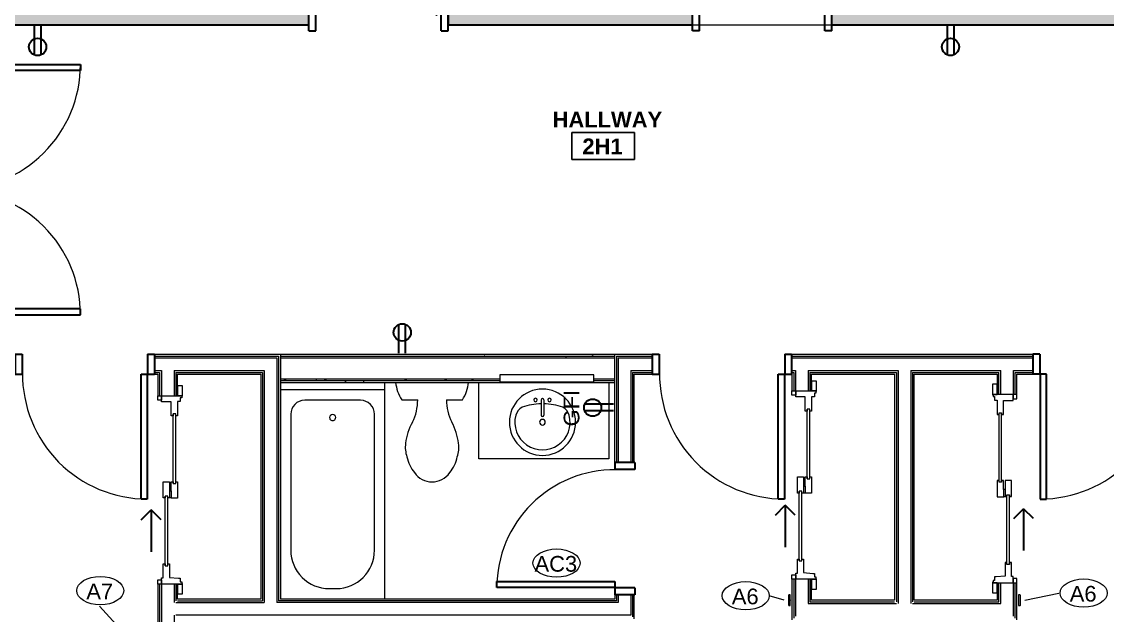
# Model space of a CAD drawing. Header units: inches. Extents: x -1176 to 1507, y -2563 to 978.
# Drawn here: x 642.9 to 954.2, y 235.9 to 406 of the extents above; entities that cross this region are included whole.
import ezdxf

# ---------------------------------------------------------------- set-up
doc = ezdxf.new("R2010")
doc.units = ezdxf.units.IN
doc.header["$MEASUREMENT"] = 0
for name, color, linetype, lineweight in [('A-ANNO-NOTE', 131, 'Continuous', 40), ('A-AREA-IDEN', 2, 'Continuous', 9), ('A-DETL', 90, 'Continuous', 9), ('A-DETL-GENF', 92, 'Continuous', 18), ('A-DOOR', 31, 'Continuous', 18), ('A-DOOR-FRAM', 31, 'Continuous', 30), ('A-DOOR-GLAZ', 31, 'Continuous', 9), ('A-DOOR-OPNG', 31, 'Continuous', 30), ('A-WALL', 113, 'Continuous', 18), ('A-WALL-PATT', 111, 'Continuous', 18), ('I-WALL', 2, 'Continuous', 18), ('P-SANR-FIXT', 6, 'Continuous', 9), ('Q-CASE', 31, 'Continuous', 9), ('Q-SPCQ', 91, 'Continuous', 9), ('Q-SPCQ-IDEN', 132, 'Continuous', 9)]:
    doc.layers.add(name, color=color, linetype=linetype, lineweight=lineweight)
doc.styles.add('Arial', font='arial.ttf', dxfattribs={"height": 4.5})
doc.styles.add('Swis721 Lt BT', font='swissl.ttf', dxfattribs={"height": 4.5})
doc.styles.add('Swis721 Lt BT_B', font='', dxfattribs={"height": 4.5})
doc.styles.get('Swis721 Lt BT_B').set_extended_font_data('Swis721 Lt BT', bold=True)
pattern_1 = [(0, (0, 0), (15.36, 3.84), [0.634, -10.886, 0.634, -10.886, -61.44]), (0, (0, 0), (15.36, 3.84), [-23.04, 0.634, -22.406, 0.634, -10.886, -26.88]), (0, (0, 0), (15.36, 3.84), [-57.6, 0.634, -7.046, 0.634, -18.566]), (120, (5.76, 1.92), (-11.005538, 11.38215), [0.634, -10.886, 0.634, -10.886, -61.44]), (120, (5.76, 1.92), (-11.005538, 11.38215), [-23.04, 0.634, -22.406, 0.634, -10.886, -26.88]), (120, (5.76, 1.92), (-11.005538, 11.38215), [-57.6, 0.634, -7.046, 0.634, -18.566]), (240, (7.68, 9.6), (-4.354462, -15.22215), [0.634, -10.886, 0.634, -10.886, -61.44]), (240, (7.68, 9.6), (-4.354462, -15.22215), [-23.04, 0.634, -22.406, 0.634, -10.886, -26.88]), (240, (7.68, 9.6), (-4.354462, -15.22215), [-57.6, 0.634, -7.046, 0.634, -18.566])]

# ---------------------------------------------------------------- blocks, each defined once
blk = doc.blocks.new('Single Flush - D2 2_10_ X 8_-8249392-2nd Floor Power _ Signal')
at = {"layer": 'A-DOOR', "lineweight": 30}
for p, q in [((15.15625, -2.8125), (16.90625, -2.8125)), ((15.15625, -36.625), (15.15625, -2.8125)), ((16.90625, -2.8125), (16.90625, -36.625)), ((16.90625, -36.625), (15.15625, -36.625))]:
    blk.add_line(p, q, dxfattribs=at)
at = {"layer": 'A-DOOR', "lineweight": 9}
blk.add_arc((16.90625, -2.8125), 33.8125, 179.5, 270, dxfattribs=at)
at = {"layer": 'A-DOOR-FRAM'}
for p, q in [((-19, 2.9375), (-19, -2.8125)), ((-19, 2.9375), (-17, 2.9375)), ((-17, 2.9375), (-17, -2.8125)), ((17.000004, 2.9375), (17.000004, -2.8125)), ((17.000004, 2.9375), (19.000004, 2.9375)), ((19.000004, 2.9375), (19.000004, -2.8125)), ((-19, -2.8125), (-17, -2.8125)), ((17.000004, -2.8125), (19.000004, -2.8125))]:
    blk.add_line(p, q, dxfattribs=at)
blk = doc.blocks.new('Single Flush - D1 3_ X 8_-8250001-2nd Floor Power _ Signal')
at = {"layer": 'A-DOOR', "lineweight": 30}
for p, q in [((16.15625, -2.8125), (17.90625, -2.8125)), ((16.15625, -38.625), (16.15625, -2.8125)), ((17.90625, -2.8125), (17.90625, -38.625)), ((17.90625, -38.625), (16.15625, -38.625))]:
    blk.add_line(p, q, dxfattribs=at)
at = {"layer": 'A-DOOR', "lineweight": 9}
blk.add_arc((17.90625, -2.8125), 35.8125, 179.5, 270, dxfattribs=at)
at = {"layer": 'A-DOOR-FRAM'}
for p, q in [((-20, 2.9375), (-20, -2.8125)), ((-20, 2.9375), (-18, 2.9375)), ((-18, 2.9375), (-18, -2.8125)), ((18.000004, 2.9375), (18.000004, -2.8125)), ((18.000004, 2.9375), (20.000004, 2.9375)), ((20.000004, 2.9375), (20.000004, -2.8125)), ((-20, -2.8125), (-18, -2.8125)), ((18.000004, -2.8125), (20.000004, -2.8125))]:
    blk.add_line(p, q, dxfattribs=at)
blk = doc.blocks.new('Single Flush - D12 3_ X 8_-8249163-2nd Floor Power _ Signal')
at = {"layer": 'A-DOOR', "lineweight": 30}
for p, q in [((16.15625, 38.625), (16.15625, 2.8125)), ((17.90625, 38.625), (16.15625, 38.625)), ((17.90625, 2.8125), (17.90625, 38.625)), ((16.15625, 2.8125), (17.90625, 2.8125))]:
    blk.add_line(p, q, dxfattribs=at)
at = {"layer": 'A-DOOR', "lineweight": 9}
blk.add_arc((17.90625, 2.8125), 35.8125, 90, 180.5, dxfattribs=at)
at = {"layer": 'A-DOOR-FRAM'}
for p, q in [((-20, -2.9375), (-20, 2.8125)), ((-20, 2.8125), (-18, 2.8125)), ((-18, -2.9375), (-18, 2.8125)), ((18.000004, -2.9375), (18.000004, 2.8125)), ((18.000004, 2.8125), (20.000004, 2.8125)), ((20.000004, -2.9375), (20.000004, 2.8125)), ((-20, -2.9375), (-18, -2.9375)), ((18.000004, -2.9375), (20.000004, -2.9375))]:
    blk.add_line(p, q, dxfattribs=at)
blk = doc.blocks.new('Door-Sliding-JELD-WEN-2_Panel-Stationary_Active-Wide_Stile-EpicVue - D6 4_6_ X 8_-8222144-2nd Floor Power _ Signal')
at = {"layer": 'A-DETL-GENF', "lineweight": 9}
for p, q in [((-26.86, 4.12), (-29.91, 4.12)), ((-29.91, 4.12), (-29.91, 2.86)), ((-27, 2.86), (-27, 4.04)), ((-27, 4.04), (-26.86, 4.04)), ((-26.34, 4.01), (-27, 4.01)), ((-27, 4.01), (-27, -1.74)), ((-26.86, 4.04), (-26.86, 4.12)), ((-26.34, 3.61), (-26.34, 4.01)), ((-25.34, 3.61), (-26.34, 3.61)), ((-25.34, 3.12), (-25.34, 3.61)), ((-25.11, 0.52), (-25.34, 3.12)), ((26.34, 3.61), (25.33, 3.61)), ((25.33, 3.61), (25.33, 2.8)), ((27, 4.01), (26.34, 4.01)), ((26.34, 4.01), (26.34, 3.61)), ((26.86, 4.12), (26.86, 4.04)), ((29.91, 4.12), (26.86, 4.12)), ((26.86, 4.04), (27, 4.04)), ((27, 4.04), (27, 2.86)), ((27, -1.74), (27, 4.01)), ((29.91, 2.86), (29.91, 4.12)), ((-29.91, 2.86), (-27, 2.86)), ((-21.21, 0.52), (-25.11, 0.52)), ((-21.75, -0.74), (-21.75, 0.01)), ((-21.75, 0.01), (-21.21, 0.01)), ((-21.21, 0.01), (-21.21, 0.52)), ((2.32, 2.8), (-2.37, 2.8)), ((-2.37, 2.8), (-2.37, 0.96)), ((-2.37, 0.96), (-2.32, 0.96)), ((-2.32, 1.01), (-2.32, 0.96)), ((-0.28, 1.01), (-2.32, 1.01)), ((-2.32, 0.96), (-2.32, 0.01)), ((-0.28, 0.52), (-2.32, 0.52)), ((-2.32, 0.01), (-1.78, 0.01)), ((-1.78, 0.01), (-1.78, -0.74)), ((-0.28, 0.52), (-0.28, 1.01)), ((-0.28, 1.01), (2.31, 1.01)), ((2.31, 0.52), (-0.28, 0.52)), ((1.78, 1.54), (1.78, 2.29)), ((1.78, 2.29), (2.32, 2.29)), ((2.31, 1.54), (1.78, 1.54)), ((2.31, 1.01), (2.31, 1.54)), ((2.31, -1.27), (2.31, 0.52)), ((2.32, 2.29), (2.32, 2.8)), ((21.2, 2.8), (21.2, 2.29)), ((25.33, 2.8), (21.2, 2.8)), ((21.2, 2.29), (21.75, 2.29)), ((21.75, 1.54), (21.21, 1.54)), ((21.21, 1.54), (21.21, 1.01)), ((21.21, 1.01), (25.25, 1.01)), ((21.75, 2.29), (21.75, 1.54)), ((25.25, 1.01), (25.25, -1.74)), ((27, 2.86), (29.91, 2.86)), ((-27, -1.74), (-25.25, -1.74)), ((-25.25, -1.74), (-25.25, -1.27)), ((-25.25, -1.27), (-21.22, -1.27)), ((-21.22, -0.74), (-21.75, -0.74)), ((-21.22, -1.27), (-21.22, -0.74)), ((-1.78, -0.74), (-2.31, -0.74)), ((-2.31, -0.74), (-2.31, -1.27)), ((-2.31, -1.27), (2.31, -1.27)), ((25.25, -1.74), (27, -1.74))]:
    blk.add_line(p, q, dxfattribs=at)
at = {"layer": 'A-DOOR-FRAM', "lineweight": 9}
for p, q in [((-25.75, -1.74), (-27, -1.74)), ((-27, -1.74), (-27, -2.81)), ((-27, -2.81), (-25.75, -2.81)), ((-25.75, -2.81), (-25.75, -1.74)), ((25.75, -1.74), (25.75, -2.81)), ((27, -1.74), (25.75, -1.74)), ((25.75, -2.81), (27, -2.81)), ((27, -2.81), (27, -1.74))]:
    blk.add_line(p, q, dxfattribs=at)
at = {"layer": 'A-DOOR-GLAZ'}
for p, q in [((-21.75, 0.01), (-1.78, 0.01)), ((1.78, 2.29), (21.75, 2.29)), ((1.78, 1.54), (21.75, 1.54)), ((-21.75, -0.74), (-1.78, -0.74))]:
    blk.add_line(p, q, dxfattribs=at)
at = {"layer": 'A-DOOR-OPNG'}
for p, q in [((-8.6, -1.92), (-5.77, -4.75)), ((-5.77, -4.75), (-17.77, -4.75)), ((-8.6, -7.58), (-5.77, -4.75))]:
    blk.add_line(p, q, dxfattribs=at)
blk = doc.blocks.new('Door-Sliding-JELD-WEN-2_Panel-Stationary_Active-Wide_Stile-EpicVue - D6 4_6_ X 8_-8222145-2nd Floor Power _ Signal')
at = {"layer": 'A-DETL-GENF', "lineweight": 9}
for p, q in [((-27, 1.74), (-25.25, 1.74)), ((-27, -4.01), (-27, 1.74)), ((-25.25, 1.74), (-25.25, 1.27)), ((-25.25, 1.27), (-21.22, 1.27)), ((-21.75, 0.74), (-21.75, -0.01)), ((-21.22, 0.74), (-21.75, 0.74)), ((-21.22, 1.27), (-21.22, 0.74)), ((-2.31, 1.27), (2.31, 1.27)), ((-2.31, 0.74), (-2.31, 1.27)), ((-1.78, 0.74), (-2.31, 0.74)), ((-1.78, -0.01), (-1.78, 0.74)), ((2.31, 1.27), (2.31, -0.52)), ((25.25, 1.74), (27, 1.74)), ((25.25, -1.01), (25.25, 1.74)), ((27, 1.74), (27, -4.01)), ((-29.91, -2.86), (-27, -2.86)), ((-29.91, -4.12), (-29.91, -2.86)), ((-27, -2.86), (-27, -4.04)), ((-25.11, -0.52), (-25.34, -3.12)), ((-21.21, -0.52), (-25.11, -0.52)), ((-21.75, -0.01), (-21.21, -0.01)), ((-21.21, -0.01), (-21.21, -0.52)), ((-2.37, -0.96), (-2.32, -0.96)), ((-2.37, -2.8), (-2.37, -0.96)), ((2.32, -2.8), (-2.37, -2.8)), ((-2.32, -0.01), (-1.78, -0.01)), ((-2.32, -0.96), (-2.32, -0.01)), ((-0.28, -0.52), (-2.32, -0.52)), ((-2.32, -1.01), (-2.32, -0.96)), ((-0.28, -1.01), (-2.32, -1.01)), ((-0.28, -0.52), (-0.28, -1.01)), ((2.31, -0.52), (-0.28, -0.52)), ((-0.28, -1.01), (2.31, -1.01)), ((1.78, -1.54), (1.78, -2.29)), ((2.31, -1.54), (1.78, -1.54)), ((1.78, -2.29), (2.32, -2.29)), ((2.31, -1.01), (2.31, -1.54)), ((2.32, -2.29), (2.32, -2.8)), ((21.2, -2.29), (21.75, -2.29)), ((21.2, -2.8), (21.2, -2.29)), ((25.33, -2.8), (21.2, -2.8)), ((21.21, -1.01), (25.25, -1.01)), ((21.21, -1.54), (21.21, -1.01)), ((21.75, -1.54), (21.21, -1.54)), ((21.75, -2.29), (21.75, -1.54)), ((25.33, -3.61), (25.33, -2.8)), ((27, -2.86), (29.91, -2.86)), ((27, -4.04), (27, -2.86)), ((29.91, -2.86), (29.91, -4.12)), ((-26.86, -4.12), (-29.91, -4.12)), ((-26.34, -4.01), (-27, -4.01)), ((-27, -4.04), (-26.86, -4.04)), ((-26.86, -4.04), (-26.86, -4.12)), ((-26.34, -3.61), (-26.34, -4.01)), ((-25.34, -3.61), (-26.34, -3.61)), ((-25.34, -3.12), (-25.34, -3.61)), ((26.34, -3.61), (25.33, -3.61)), ((26.34, -4.01), (26.34, -3.61)), ((27, -4.01), (26.34, -4.01)), ((26.86, -4.04), (27, -4.04)), ((26.86, -4.12), (26.86, -4.04)), ((29.91, -4.12), (26.86, -4.12))]:
    blk.add_line(p, q, dxfattribs=at)
at = {"layer": 'A-DOOR-FRAM', "lineweight": 9}
for p, q in [((-27, 2.81), (-25.75, 2.81)), ((-27, 1.74), (-27, 2.81)), ((-25.75, 1.74), (-27, 1.74)), ((-25.75, 2.81), (-25.75, 1.74)), ((25.75, 2.81), (27, 2.81)), ((25.75, 1.74), (25.75, 2.81)), ((27, 1.74), (25.75, 1.74)), ((27, 2.81), (27, 1.74))]:
    blk.add_line(p, q, dxfattribs=at)
at = {"layer": 'A-DOOR-GLAZ'}
for p, q in [((-21.75, 0.74), (-1.78, 0.74)), ((-21.75, -0.01), (-1.78, -0.01)), ((1.78, -1.54), (21.75, -1.54)), ((1.78, -2.29), (21.75, -2.29))]:
    blk.add_line(p, q, dxfattribs=at)
at = {"layer": 'A-DOOR-OPNG'}
for p, q in [((-8.6, 7.58), (-5.77, 4.75)), ((-5.77, 4.75), (-17.77, 4.75)), ((-8.6, 1.92), (-5.77, 4.75))]:
    blk.add_line(p, q, dxfattribs=at)
blk = doc.blocks.new('Tub-Rectangular-3D - Tub-Rectangular-3D-6996945-2nd Floor Power _ Signal')
at = {"layer": 'P-SANR-FIXT'}
for p, q in [((16.28, 32.81), (-43.72, 32.81)), ((-43.72, 32.81), (-43.72, 2.81)), ((2.28, 29.81), (-36.72, 29.81)), ((-40.72, 25.81), (-40.72, 9.81)), ((13.28, 16.81), (13.28, 18.81)), ((-36.72, 5.81), (2.28, 5.81))]:
    blk.add_line(p, q, dxfattribs=at)
for centre, radius, start, end in [((-36.72, 25.81), 4, 90, 180), ((2.28, 18.81), 11, 360, 90), ((-35.77, 17.81), 0.875, 90, 270), ((-35.77, 17.81), 0.875, 270, 90), ((2.28, 16.81), 11, 270, 0), ((-36.72, 9.81), 4, 180, 270)]:
    blk.add_arc(centre, radius, start, end, dxfattribs=at)
blk = doc.blocks.new('Vanity Counter Top w Round Sink Hole - 24_ Depth-7683050-2nd Floor Power _ Signal')
at = {"layer": 'Q-CASE'}
for p, q in [((-52.26, 25), (-14.98, 25)), ((-52.26, 3.06), (-52.26, 25)), ((-14.98, 25), (-14.98, 3.06))]:
    blk.add_line(p, q, dxfattribs=at)
blk = doc.blocks.new('Sink Vanity-Round - 19_ x 19_-6996918-2nd Floor Power _ Signal')
at = {"layer": 'P-SANR-FIXT'}
for p, q in [((3.43, -9.73), (3.43, -5.36)), ((4.18, -9.73), (4.18, -5.36))]:
    blk.add_line(p, q, dxfattribs=at)
for centre, radius, start, end in [((3.81, -3.35), 9.5, 90, 270), ((3.81, -3.35), 7.93, 345.3071, 194.6929), ((3.81, -3.35), 9.5, 270, 90), ((3.81, -3.35), 0.812, 0, 180), ((0.05, -4.11), 4.12, 197.8096, 239.2073), ((3.81, -3.35), 0.812, 180, 0), ((3.81, -5.36), 0.375, 0, 180), ((7.56, -4.11), 4.12, 300.7927, 342.1904), ((3.81, 9.17), 17.81, 250.7914, 268.7933), ((1.81, -9.73), 0.5, 0, 180), ((3.81, 9.17), 17.81, 271.2067, 289.2086), ((5.81, -9.73), 0.5, 0, 180), ((1.81, -9.73), 0.5, 180, 0), ((3.81, -9.73), 0.375, 180, 0), ((5.81, -9.73), 0.5, 180, 0)]:
    blk.add_arc(centre, radius, start, end, dxfattribs=at)
blk = doc.blocks.new('Single Flush - D1 3_ X 8_-8252940-2nd Floor Power _ Signal')
at = {"layer": 'A-DOOR', "color": 8, "lineweight": 30}
for p, q in [((-7.42, 27.32), (-8.65, 26.09)), ((-8.65, 26.09), (16.67, 0.76)), ((17.91, 2), (-7.42, 27.32)), ((16.67, 0.76), (17.91, 2))]:
    blk.add_line(p, q, dxfattribs=at)
at = {"layer": 'A-DOOR', "lineweight": 9}
blk.add_arc((17.91, 2), 35.81, 135, 180.5, dxfattribs=at)
at = {"layer": 'A-DOOR-FRAM', "color": 8}
for p, q in [((-20, -3.75), (-20, 2)), ((-20, 2), (-18, 2)), ((-18, -3.75), (-18, 2)), ((18, -3.75), (18, 2)), ((18, 2), (20, 2)), ((20, -3.75), (20, 2)), ((-20, -3.75), (-18, -3.75)), ((18, -3.75), (20, -3.75))]:
    blk.add_line(p, q, dxfattribs=at)
blk = doc.blocks.new('P-Toilet-Floor-3D - Floor Mount-V60-2nd Floor Power _ Signal')
at = {"layer": 'P-SANR-FIXT'}
for p, q in [((-8.7, -8.31), (-4.13, -8.31)), ((4.13, -8.31), (8.7, -8.31))]:
    blk.add_line(p, q, dxfattribs=at)
for centre, radius, start, end in [((0.69, -2.25), 11.19, 185.4884, 212.8527), ((-0.69, -2.25), 11.19, 327.1473, 354.5116), ((-17.85, -8.46), 13.72, 332.9997, 0.6089), ((17.85, -8.46), 13.72, 179.3911, 207.0003), ((9.41, -22.94), 17.16, 151.2397, 172.7867), ((-9.41, -22.94), 17.16, 7.2133, 28.7603), ((0.88, -21.86), 8.56, 172.7867, 198.8936), ((-0.88, -21.86), 8.56, 341.1064, 7.2133), ((2.68, -22.72), 10.08, 190.9157, 219.9319), ((-2.68, -22.72), 10.08, 320.0681, 349.0843), ((0.18, -25.42), 6.45, 215.8378, 268.4031), ((-0.18, -25.42), 6.45, 271.5969, 324.1622)]:
    blk.add_arc(centre, radius, start, end, dxfattribs=at)
blk = doc.blocks.new('HVAC_Other_LK-Systems_Room-Thermostat-S1-Dti-24V-NO - Room Thermostat S1 Dti 24V NO-6786672-2nd Floor Power _ Signal')
at = {"layer": 'A-DETL-GENF', "lineweight": 9}
for p, q in [((-1.55, 0.12), (-1.55, -0.05)), ((-1.48, 0.12), (-1.55, 0.12)), ((-1.48, 0.12), (-1.55, 0.12)), ((-1.55, 0.12), (-1.55, -0.23)), ((-1.48, 0.28), (-1.48, 0.12)), ((1.48, 0.28), (-1.48, 0.28)), ((1.48, 0.28), (-1.48, 0.28)), ((-1.48, 0.28), (-1.48, 0.12)), ((1.48, 0.12), (1.48, 0.28)), ((1.48, 0.12), (1.48, 0.28)), ((1.55, 0.12), (1.48, 0.12)), ((1.55, 0.12), (1.48, 0.12)), ((1.55, -0.23), (1.55, 0.12)), ((1.55, -0.23), (1.55, 0.12)), ((-1.55, -0.05), (-1.55, -0.23)), ((-1.55, -0.23), (-0.76, -0.25)), ((-1.55, -0.23), (-0.76, -0.25)), ((-0.76, -0.25), (0, -0.26)), ((-0.76, -0.25), (-0.06, -0.26)), ((-0.06, -0.26), (-0.06, -0.3)), ((-0.06, -0.3), (0.06, -0.3)), ((-0.06, -0.3), (0.06, -0.3)), ((0, -0.26), (0.76, -0.25)), ((0.06, -0.26), (0.76, -0.25)), ((0.06, -0.3), (0.06, -0.26)), ((0.06, -0.3), (0.06, -0.26)), ((0.76, -0.25), (1.55, -0.23)), ((0.76, -0.25), (1.55, -0.23))]:
    blk.add_line(p, q, dxfattribs=at)
blk = doc.blocks.new('Mirror50 - Mirror-7343792-2nd Floor Power _ Signal')
at = {"layer": 'Q-SPCQ'}
for p, q in [((-976.2, -1004.94), (-1003.17, -1004.94)), ((-1003.17, -1004.94), (-1003.17, -1006.94)), ((-976.2, -1006.94), (-976.2, -1004.94)), ((-1003.17, -1006.94), (-976.2, -1006.94))]:
    blk.add_line(p, q, dxfattribs=at)
blk = doc.blocks.new('Single Flush - D1 3_ X 8_-8252941-2nd Floor Power _ Signal')
at = {"layer": 'A-DOOR', "lineweight": 30}
for p, q in [((-1.52, -32.14), (13.5, -6.13)), ((14.84, -7.31), (0, -33.01)), ((0, -33.01), (-1.52, -32.14))]:
    blk.add_line(p, q, dxfattribs=at)
at = {"layer": 'A-DOOR', "lineweight": 9}
blk.add_arc((17.91, -2), 35.81, 180.0012, 240, dxfattribs=at)
at = {"layer": 'A-DOOR-FRAM'}
for p, q in [((-20, 3.75), (-20, -2)), ((-20, 3.75), (-18, 3.75)), ((-18, 3.75), (-18, -2)), ((18, 3.75), (18, -2)), ((18, 3.75), (20, 3.75)), ((20, 3.75), (20, -2)), ((-20, -2), (-18, -2)), ((18, -2), (20, -2))]:
    blk.add_line(p, q, dxfattribs=at)
blk = doc.blocks.new('Double Flush - D3 6_ X 8_-7442131-2nd Floor Power _ Signal')
at = {"layer": 'A-DOOR', "lineweight": 30}
for p, q in [((-35.90625, 39.125), (-34.15625, 39.125)), ((-35.90625, 3.3125), (-35.90625, 39.125)), ((-34.15625, 39.125), (-34.15625, 3.3125)), ((34.15625, 39.125), (34.15625, 3.3125)), ((35.90625, 39.125), (34.15625, 39.125)), ((35.90625, 3.3125), (35.90625, 39.125)), ((-34.15625, 3.3125), (-35.90625, 3.3125)), ((34.15625, 3.3125), (35.90625, 3.3125))]:
    blk.add_line(p, q, dxfattribs=at)
at = {"layer": 'A-DOOR', "lineweight": 9}
for centre, start, end in [((-35.90625, 3.3125), 359.5, 90), ((35.90625, 3.3125), 90, 180.5)]:
    blk.add_arc(centre, 35.8125, start, end, dxfattribs=at)
at = {"layer": 'A-DOOR-FRAM'}
for p, q in [((-38, 3.3125), (-36, 3.3125)), ((-38, 3.3125), (-38, 2.8125)), ((-36, -3.3125), (-36, 3.3125)), ((36.000004, -3.3125), (36.000004, 3.3125)), ((36.000004, 3.3125), (38.000004, 3.3125)), ((38.000004, 3.3125), (38.000004, 2.8125)), ((-38, 2.8125), (-37.5, 2.8125)), ((-37.5, -2.8125), (-37.5, 2.8125)), ((37.500004, 2.8125), (38.000004, 2.8125)), ((37.500004, -2.8125), (37.500004, 2.8125)), ((-38, -2.8125), (-37.5, -2.8125)), ((-38, -3.3125), (-38, -2.8125)), ((37.500004, -2.8125), (38.000004, -2.8125)), ((38.000004, -3.3125), (38.000004, -2.8125)), ((-38, -3.3125), (-36, -3.3125)), ((36.000004, -3.3125), (38.000004, -3.3125))]:
    blk.add_line(p, q, dxfattribs=at)
blk = doc.blocks.new('Appliance_Specialty Equipment Tag - Standard-3515593-2nd Floor Power _ Signal')
at = {"layer": 'Q-SPCQ-IDEN'}
blk.add_ellipse((-0.0499, 0.0037), major_axis=(-0.1406, 0), ratio=0.600473, dxfattribs=at)
blk = doc.blocks.new('Room Tag - Room Name and Number-3379422-2nd Floor Power _ Signal')
at = {"layer": 'A-AREA-IDEN'}
for p, q in [((-0.1881, -0.1636), (-0.1881, -0.0018)), ((-0.1881, -0.0018), (0.1869, -0.0018)), ((0.1869, -0.0018), (-0.1881, -0.0018)), ((-0.1881, -0.0018), (-0.1881, -0.1636)), ((0.1869, -0.0018), (0.1869, -0.1636)), ((0.1869, -0.1636), (0.1869, -0.0018)), ((0.1869, -0.1636), (-0.1881, -0.1636)), ((-0.1881, -0.1636), (0.1869, -0.1636))]:
    blk.add_line(p, q, dxfattribs=at)

msp = doc.modelspace()

# ---------------------------------------------------------------- hatches: boundary and pattern name
at = {"layer": 'A-WALL-PATT', "lineweight": 9}
h = msp.add_hatch(color=7, dxfattribs=at)
h.paths.add_polyline_path([(1086.6, 405.14), (1087.9, 405.14), (1087.9, 409.14), (875.24, 409.14), (875.24, 405.14), (1063.47, 405.14)], flags=0)
h.paths.add_polyline_path([(489.78, 405.14), (725.2, 405.14), (725.2, 409.14), (480.78, 409.14), (480.78, 405.14), (486.15, 405.14)], flags=0)
h.paths.add_polyline_path([(835.24, 405.14), (835.24, 409.14), (765.2, 409.14), (765.2, 405.14), (809.08, 405.14)], flags=0)
h = msp.add_hatch(dxfattribs=at)
h.set_pattern_fill('FP_2', color=256, style=0, pattern_type=2)
h.set_pattern_definition(pattern_1)
h.paths.add_polyline_path([(717.06, 310.17), (812.95, 310.17), (812.95, 310.67), (717.06, 310.67)], flags=0)
h = msp.add_hatch(dxfattribs=at)
h.set_pattern_fill('FP_2', color=256, style=0, pattern_type=2)
h.set_pattern_definition(pattern_1)
h.paths.add_polyline_path([(717.06, 309.67), (812.95, 309.67), (812.95, 310.17), (717.06, 310.17)], flags=0)
h = msp.add_hatch(dxfattribs=at)
h.set_pattern_fill('FP_2', color=256, style=0, pattern_type=2)
h.set_pattern_definition(pattern_1)
h.paths.add_polyline_path([(812.95, 303.17), (812.95, 303.67), (806.95, 303.67), (806.95, 303.17), (809.08, 303.17)], flags=0)
h.paths.add_polyline_path([(717.06, 303.17), (779.98, 303.17), (779.98, 303.67), (717.06, 303.67)], flags=0)
h = msp.add_hatch(dxfattribs=at)
h.set_pattern_fill('FP_2', color=256, style=0, pattern_type=2)
h.set_pattern_definition(pattern_1)
h.paths.add_polyline_path([(809.08, 302.67), (812.95, 302.67), (812.95, 303.17), (806.95, 303.17), (806.95, 302.81), (779.98, 302.81), (779.98, 303.17), (717.06, 303.17), (717.06, 302.67), (806.95, 302.67)], flags=0)

# ---------------------------------------------------------------- linework, layer by layer
at = {"layer": 'A-ANNO-NOTE', "lineweight": 30}
for p, q in [((646.47, 404.82), (646.47, 396.55)), ((648.38, 404.82), (648.38, 396.55)), ((908.31, 404.82), (908.31, 396.55)), ((910.23, 404.82), (910.23, 396.55)), ((751.07, 310.99), (751.07, 319.26)), ((752.99, 310.99), (752.99, 319.26)), ((812.62, 296.38), (804.36, 296.38)), ((812.62, 294.46), (804.36, 294.46))]:
    msp.add_line(p, q, dxfattribs=at)
for centre, radius in [((647.43, 398.83), 2.48), ((909.27, 398.83), 2.47), ((752.03, 316.97), 2.48), ((806.64, 295.42), 2.47)]:
    msp.add_circle(centre, radius, dxfattribs=at)
at = {"layer": 'A-DETL'}
msp.add_line((747.06, 300.54), (747.06, 302.67), dxfattribs=at)
at = {"layer": 'A-WALL', "color": 8, "lineweight": 30}
for p, q in [((725.2, 405.14), (725.2, 409.14)), ((765.2, 409.14), (765.2, 405.14)), ((623.4, 405.14), (725.2, 405.14)), ((765.2, 405.14), (835.24, 405.14)), ((875.24, 405.14), (1087.9, 405.14))]:
    msp.add_line(p, q, dxfattribs=at)
at = {"layer": 'A-WALL', "lineweight": 9}
for p, q in [((835.24, 405.14), (835.24, 409.14)), ((875.24, 409.14), (875.24, 405.14))]:
    msp.add_line(p, q, dxfattribs=at)
at = {"layer": 'A-WALL'}
for p, q in [((835.24, 405.14), (875.24, 405.14)), ((680.99, 310.17), (716.56, 310.17)), ((680.99, 309.67), (716.06, 309.67)), ((716.06, 309.67), (716.06, 239.54)), ((716.56, 310.17), (716.56, 240.04)), ((717.06, 310.17), (812.95, 310.17)), ((717.06, 309.67), (812.95, 309.67)), ((813.45, 310.17), (813.45, 279.73)), ((813.45, 310.17), (823.71, 310.17)), ((813.95, 309.67), (813.95, 279.73)), ((813.95, 309.67), (823.71, 309.67)), ((863.71, 310.17), (932.93, 310.17)), ((863.71, 309.67), (932.93, 309.67)), ((680.99, 306.04), (682.93, 306.04)), ((680.99, 305.54), (682.43, 305.54)), ((682.43, 305.54), (682.43, 298.85)), ((682.93, 306.04), (682.93, 298.85)), ((686.56, 306.04), (686.56, 298.85)), ((686.56, 306.04), (712.43, 306.04)), ((687.06, 305.54), (687.06, 298.85)), ((687.06, 305.54), (711.93, 305.54)), ((711.93, 305.54), (711.93, 240.04)), ((712.43, 306.04), (712.43, 239.54)), ((817.57, 306.04), (817.57, 279.73)), ((817.57, 306.04), (823.71, 306.04)), ((818.07, 305.54), (818.07, 279.73)), ((818.07, 305.54), (823.71, 305.54)), ((863.71, 306.04), (864.8, 306.04)), ((863.71, 305.54), (864.3, 305.54)), ((864.3, 305.54), (864.3, 300.23)), ((864.8, 306.04), (864.8, 300.23)), ((868.43, 306.04), (868.43, 300.23)), ((868.43, 306.04), (894.26, 306.04)), ((868.93, 305.54), (868.93, 300.23)), ((868.93, 305.54), (893.76, 305.54)), ((893.76, 305.54), (893.76, 239.73)), ((894.26, 306.04), (894.26, 239.23)), ((897.89, 306.04), (897.89, 239.23)), ((897.89, 306.04), (923.68, 306.04)), ((898.39, 305.54), (898.39, 239.73)), ((898.39, 305.54), (923.18, 305.54)), ((923.18, 299.23), (923.18, 305.54)), ((923.68, 299.23), (923.68, 306.04)), ((927.3, 299.23), (927.3, 306.04)), ((927.3, 306.04), (932.93, 306.04)), ((927.8, 299.23), (927.8, 305.54)), ((927.8, 305.54), (932.93, 305.54)), ((717.06, 303.67), (779.98, 303.67)), ((717.06, 303.17), (779.98, 303.17)), ((806.95, 303.67), (812.95, 303.67)), ((806.95, 303.17), (812.95, 303.17)), ((864.3, 246.23), (864.3, 235.1)), ((864.8, 246.23), (864.8, 235.6)), ((868.43, 246.23), (868.43, 239.23)), ((868.93, 246.23), (868.93, 239.73)), ((682.43, 244.85), (682.43, 113.89)), ((682.93, 244.85), (682.93, 113.89)), ((686.56, 244.85), (686.56, 239.54)), ((687.06, 244.85), (687.06, 240.04)), ((923.18, 239.73), (923.18, 245.23)), ((923.68, 239.23), (923.68, 245.23)), ((927.3, 235.6), (927.3, 245.23)), ((927.8, 235.1), (927.8, 245.23)), ((687.56, 240.04), (711.93, 240.04)), ((813.45, 240.04), (716.56, 240.04)), ((813.45, 241.73), (813.45, 240.04)), ((813.95, 241.73), (813.95, 239.54)), ((817.57, 241.73), (817.57, 235.92)), ((818.07, 241.73), (818.07, 235.42)), ((687.06, 239.54), (712.43, 239.54)), ((813.95, 239.54), (716.06, 239.54)), ((868.43, 239.23), (893.76, 239.23)), ((868.93, 239.73), (893.26, 239.73)), ((898.39, 239.23), (923.68, 239.23)), ((898.89, 239.73), (923.18, 239.73)), ((686.56, 235.92), (686.56, 113.89)), ((817.57, 235.92), (687.06, 235.92))]:
    msp.add_line(p, q, dxfattribs=at)
at = {"layer": 'I-WALL'}
for p, q in [((823.71, 310.67), (680.99, 310.67)), ((680.99, 310.67), (680.99, 305.04)), ((717.06, 310.67), (717.06, 240.54)), ((812.95, 279.73), (812.95, 310.67)), ((823.71, 305.04), (823.71, 310.67)), ((932.93, 310.67), (863.71, 310.67)), ((863.71, 310.67), (863.71, 305.04)), ((932.93, 305.04), (932.93, 310.67)), ((680.99, 305.04), (681.93, 305.04)), ((681.93, 305.04), (681.93, 298.85)), ((687.56, 298.85), (687.56, 305.04)), ((687.56, 305.04), (711.43, 305.04)), ((711.43, 305.04), (711.43, 240.54)), ((717.06, 302.67), (812.95, 302.67)), ((818.57, 279.73), (818.57, 305.04)), ((818.57, 305.04), (823.71, 305.04)), ((863.71, 305.04), (863.8, 305.04)), ((863.8, 305.04), (863.8, 300.23)), ((869.43, 300.23), (869.43, 305.04)), ((869.43, 305.04), (893.26, 305.04)), ((893.26, 305.04), (893.26, 240.23)), ((898.89, 240.23), (898.89, 305.04)), ((898.89, 305.04), (922.68, 305.04)), ((922.68, 305.04), (922.68, 299.23)), ((928.3, 299.23), (928.3, 305.04)), ((928.3, 305.04), (932.93, 305.04)), ((812.95, 279.73), (818.57, 279.73)), ((863.8, 246.23), (863.8, 234.6)), ((869.43, 240.23), (869.43, 246.23)), ((681.93, 244.85), (681.93, 113.89)), ((687.56, 240.54), (687.56, 244.85)), ((922.68, 245.23), (922.68, 240.23)), ((928.3, 234.6), (928.3, 245.23)), ((711.43, 240.54), (687.56, 240.54)), ((812.95, 240.54), (717.06, 240.54)), ((818.57, 241.73), (812.95, 241.73)), ((812.95, 241.73), (812.95, 240.54)), ((818.57, 234.92), (818.57, 241.73)), ((893.26, 240.23), (869.43, 240.23)), ((922.68, 240.23), (898.89, 240.23))]:
    msp.add_line(p, q, dxfattribs=at)
at = {"layer": 'Q-SPCQ-IDEN'}
for p, q in [((861.52, 240.23), (857.29, 241.5)), ((930.59, 240.23), (940.31, 242.27)), ((669.92, 233.21), (665.19, 238.55))]:
    msp.add_line(p, q, dxfattribs=at)

# ---------------------------------------------------------------- block references
at = {"layer": 'A-AREA-IDEN', "xscale": 47.99999999999997, "yscale": 47.99999999999997, "zscale": 47.99999999999997}
msp.add_blockref('Room Tag - Room Name and Number-3379422-2nd Floor Power _ Signal', (809.71, 374.37), dxfattribs=at)
at = {"layer": 'A-DOOR'}
for name, p, rotation in [('Single Flush - D1 3_ X 8_-8252941-2nd Floor Power _ Signal', (855.24, 407.14), 180), ('Double Flush - D3 6_ X 8_-7442131-2nd Floor Power _ Signal', (620.59, 357.9), 269.9999999999999), ('Single Flush - D12 3_ X 8_-8249163-2nd Floor Power _ Signal', (952.93, 307.85), 180), ('Door-Sliding-JELD-WEN-2_Panel-Stationary_Active-Wide_Stile-EpicVue - D6 4_6_ X 8_-8222145-2nd Floor Power _ Signal', (866.62, 273.23), 90), ('Door-Sliding-JELD-WEN-2_Panel-Stationary_Active-Wide_Stile-EpicVue - D6 4_6_ X 8_-8222144-2nd Floor Power _ Signal', (925.49, 272.23), 90), ('Door-Sliding-JELD-WEN-2_Panel-Stationary_Active-Wide_Stile-EpicVue - D6 4_6_ X 8_-8222145-2nd Floor Power _ Signal', (684.74, 271.85), 89.9999999999999), ('Single Flush - D2 2_10_ X 8_-8249392-2nd Floor Power _ Signal', (815.76, 260.73), 269.9999999999998)]:
    msp.add_blockref(name, p, dxfattribs=dict(at, rotation=rotation))
for name, p in [('Single Flush - D1 3_ X 8_-8252940-2nd Floor Power _ Signal', (745.2, 407.14)), ('Single Flush - D1 3_ X 8_-8250001-2nd Floor Power _ Signal', (660.99, 307.85)), ('Single Flush - D1 3_ X 8_-8250001-2nd Floor Power _ Signal', (843.71, 307.85))]:
    msp.add_blockref(name, p, dxfattribs=at)
at = {"layer": 'P-SANR-FIXT'}
msp.add_blockref('P-Toilet-Floor-3D - Floor Mount-V60-2nd Floor Power _ Signal', (760.57, 305.98), dxfattribs=at)
for name, p, rotation in [('Tub-Rectangular-3D - Tub-Rectangular-3D-6996945-2nd Floor Power _ Signal', (714.24, 256.82), 269.9999999999999), ('Sink Vanity-Round - 19_ x 19_-6996918-2nd Floor Power _ Signal', (796.05, 287.89), 180)]:
    msp.add_blockref(name, p, dxfattribs=dict(at, rotation=rotation))
at = {"layer": 'Q-CASE', "rotation": 180}
msp.add_blockref('Vanity Counter Top w Round Sink Hole - 24_ Depth-7683050-2nd Floor Power _ Signal', (758.99, 305.73), dxfattribs=at)
at = {"layer": 'Q-SPCQ'}
for name, p, rotation in [('Mirror50 - Mirror-7343792-2nd Floor Power _ Signal', (-196.21, -702.14), 180), ('HVAC_Other_LK-Systems_Room-Thermostat-S1-Dti-24V-NO - Room Thermostat S1 Dti 24V NO-6786672-2nd Floor Power _ Signal', (863.06, 240.23), 90.00000000000011), ('HVAC_Other_LK-Systems_Room-Thermostat-S1-Dti-24V-NO - Room Thermostat S1 Dti 24V NO-6786672-2nd Floor Power _ Signal', (929.05, 240.23), 269.9925398917043)]:
    msp.add_blockref(name, p, dxfattribs=dict(at, rotation=rotation))
at = {"layer": 'Q-SPCQ-IDEN', "xscale": 47.99999999999997, "yscale": 47.99999999999997, "zscale": 47.99999999999997}
for p in [(798.66, 250.67), (667.79, 242.78), (949.87, 242.09), (852.93, 241.32)]:
    msp.add_blockref('Appliance_Specialty Equipment Tag - Standard-3515593-2nd Floor Power _ Signal', p, dxfattribs=at)

# ---------------------------------------------------------------- texts
at = {"layer": 'A-ANNO-NOTE', "lineweight": 9, "insert": (798.32, 290.05), "char_height": 4.5, "width": 11.9685, "attachment_point": 1, "rotation": 90, "style": 'Swis721 Lt BT'}
msp.add_mtext('GFI', dxfattribs=at)
at = {"layer": 'A-AREA-IDEN', "char_height": 4.5, "attachment_point": 1, "style": 'Swis721 Lt BT_B'}
for s, insert, width in [('HALLWAY', (795.15, 380.23), 35.148), ('2H1', (803.69, 372.57), 14.0895)]:
    msp.add_mtext(s, dxfattribs=dict(at, insert=insert, width=width))
at = {"layer": 'Q-SPCQ-IDEN', "char_height": 4.5, "attachment_point": 1, "style": 'Arial'}
for s, insert, width in [('AC3', (789.96, 252.9), 14.9985), ('A7', (661.4, 245), 9.393), ('A6', (846.55, 243.55), 9.393), ('A6', (943.48, 244.32), 9.393)]:
    msp.add_mtext(s, dxfattribs=dict(at, insert=insert, width=width))

doc.saveas('drawing.dxf')
